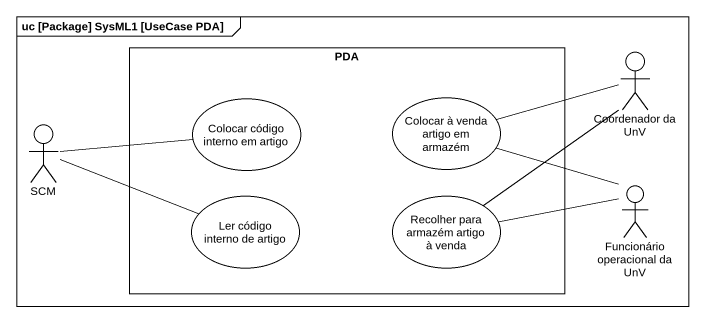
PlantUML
@startuml
mainframe uc [Package] SysML1 [UseCase PDA]
rectangle PDA {
  usecase "Colocar código interno em artigo" as Colocar_código_interno_em
  usecase "Colocar à venda artigo em armazém" as Colocar_à_venda_artigo_em
  usecase "Ler código interno de artigo" as Ler_código_interno_de_artigo
  usecase "Recolher para armazém artigo à venda" as Recolher_para_armazém
}
actor "Coordenador da UnV" as Coordenador_da_UnV
actor SCM
actor "Funcionário operacional da UnV" as Funcionário_operacional_da
Colocar_código_interno_em -left- SCM
Colocar_à_venda_artigo_em -right- Coordenador_da_UnV
Colocar_à_venda_artigo_em -right- Funcionário_operacional_da
Ler_código_interno_de_artigo -left- SCM
Recolher_para_armazém -up- Coordenador_da_UnV
Recolher_para_armazém -right- Funcionário_operacional_da
@enduml
